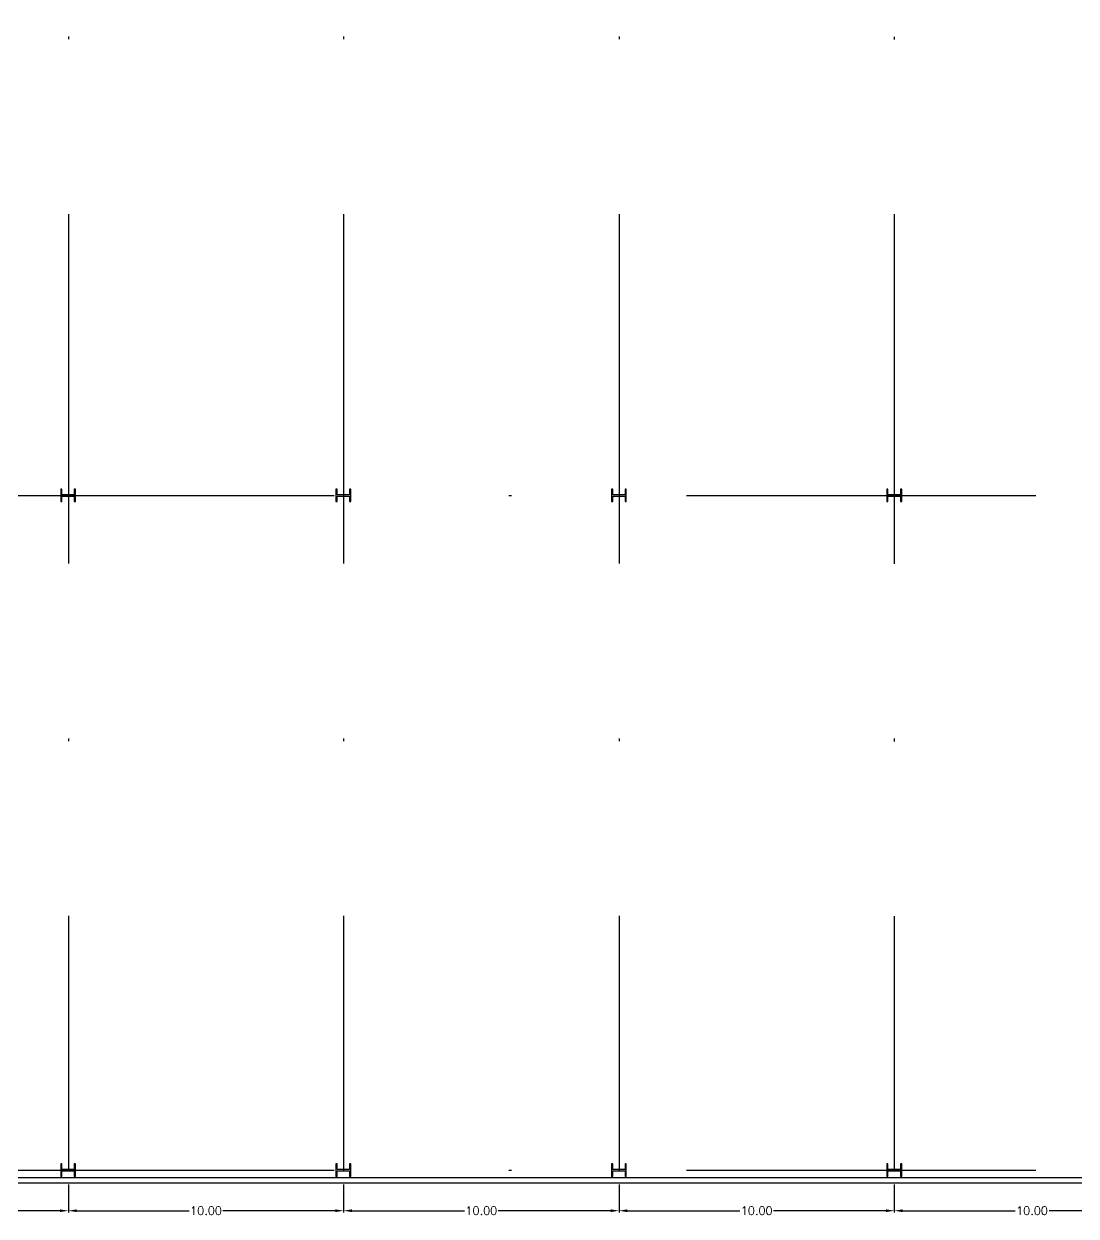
# Model space of a CAD drawing. Header units: millimetres. Extents: x -3 to 3438, y -2371 to 140.
# Drawn here: x 333.01 to 371.24, y 37.23 to 80.55 of the extents above; entities that cross this region are included whole.
import ezdxf

# ---------------------------------------------------------------- set-up
doc = ezdxf.new("R2010")
doc.units = ezdxf.units.MM
doc.linetypes.add('DASHDOT', pattern=[25.4, 12.7, -6.35, 0, -6.35])
doc.layers.get('0').update_dxf_attribs({"color": 3})
for name, color, linetype in [('1- 2', 223, 'Continuous'), ('1- muro de carga', 5, 'Continuous'), ('dim-75', 2, 'Continuous'), ('ejes', 140, 'DASHDOT')]:
    doc.layers.add(name, color=color, linetype=linetype)
doc.styles.add('TEXTOS', font='romans.shx')
doc.dimstyles.new('DIM-75P', dxfattribs={"dimtxt": 0.3, "dimasz": 0.3, "dimexe": 0.0675, "dimexo": 0.0468, "dimgap": 0.0375, "dimtad": 0, "dimtih": 1, "dimtoh": 1, "dimzin": 0, "dimdsep": 46, "dimtxsty": 'TEXTOS', "dimcen": 0.3, "dimclrd": 1, "dimclre": 1, "dimclrt": 2, "dimadec": 0, "dimazin": 0, "dimtfac": 1, "dimtmove": 1, "dimatfit": 3, "dimldrblk": 'flecha', "dimfxl": 0.045, "dimtolj": 1, "dimtzin": 0, "dimlwd": -1, "dimlwe": -1, "dimarcsym": 0})

# ---------------------------------------------------------------- blocks, each defined once
blk = doc.blocks.new('*D19')
at = {"layer": 'Defpoints', "color": 0, "transparency": 16777216}
for p in [(324.62, 38.429), (334.628, 38.429), (334.628, 37.429)]:
    blk.add_point(p, dxfattribs=at)
at = {"layer": 'dim-75', "color": 1, "transparency": 16777216}
for p, q in [((324.62, 38.382), (324.62, 37.361)), ((334.628, 38.382), (334.628, 37.361)), ((324.92, 37.429), (329.008, 37.429)), ((334.328, 37.429), (330.24, 37.429))]:
    blk.add_line(p, q, dxfattribs=at)
for points in [[(324.92, 37.479), (324.92, 37.379), (324.62, 37.429)], [(334.328, 37.479), (334.328, 37.379), (334.628, 37.429)]]:
    blk.add_solid(points, dxfattribs=at)
at = {"layer": 'dim-75', "color": 2, "transparency": 16777216, "insert": (329.624, 37.429), "char_height": 0.3, "attachment_point": 5, "style": 'TEXTOS'}
blk.add_mtext('\\A1;10.00', dxfattribs=at)
blk = doc.blocks.new('flecha')
at = {"ltscale": 6}
for points in [[(-0.02, 0.03), (-0.11, 0.13), (-0.12, 0.05), (-0.12, 0.21)], [(-0.02, -0.03), (-0.11, -0.13), (-0.12, -0.05), (-0.12, -0.21)]]:
    blk.add_hatch(color=256, dxfattribs=at).paths.add_polyline_path(points)
for p, q in [((0.01, -0.02), (-0.14, 0.24)), ((0.01, 0.02), (-0.14, -0.24)), ((-0.13, 0.24), (-0.13, 0.03)), ((-0.13, 0.03), (-0.1, 0.12)), ((0, 0), (-0.1, 0.12)), ((0, 0), (-0.1, -0.12)), ((-0.13, -0.02), (-0.13, -0.24)), ((-0.13, -0.02), (-0.1, -0.12))]:
    blk.add_line(p, q, dxfattribs=at)
for points in [[(-0.02, 0.03), (-0.11, 0.13), (-0.12, 0.05), (-0.12, 0.21)], [(-0.02, -0.03), (-0.11, -0.13), (-0.12, -0.05), (-0.12, -0.21)]]:
    blk.add_lwpolyline(points, close=True, dxfattribs=at)
blk = doc.blocks.new('*D20')
at = {"layer": 'Defpoints', "color": 0, "transparency": 16777216}
for p in [(334.628, 38.429), (344.628, 38.429), (344.628, 37.429)]:
    blk.add_point(p, dxfattribs=at)
at = {"layer": 'dim-75', "color": 1, "transparency": 16777216}
for p, q in [((334.628, 38.382), (334.628, 37.361)), ((344.628, 38.382), (344.628, 37.361)), ((334.928, 37.429), (339.012, 37.429)), ((344.328, 37.429), (340.244, 37.429))]:
    blk.add_line(p, q, dxfattribs=at)
for points in [[(334.928, 37.479), (334.928, 37.379), (334.628, 37.429)], [(344.328, 37.479), (344.328, 37.379), (344.628, 37.429)]]:
    blk.add_solid(points, dxfattribs=at)
at = {"layer": 'dim-75', "color": 2, "transparency": 16777216, "insert": (339.628, 37.429), "char_height": 0.3, "attachment_point": 5, "style": 'TEXTOS'}
blk.add_mtext('\\A1;10.00', dxfattribs=at)
blk = doc.blocks.new('*D21')
at = {"layer": 'Defpoints', "color": 0, "transparency": 16777216}
for p in [(344.628, 38.429), (354.636, 38.429), (354.636, 37.429)]:
    blk.add_point(p, dxfattribs=at)
at = {"layer": 'dim-75', "color": 1, "transparency": 16777216}
for p, q in [((344.628, 38.382), (344.628, 37.361)), ((354.636, 38.382), (354.636, 37.361)), ((344.928, 37.429), (349.016, 37.429)), ((354.336, 37.429), (350.248, 37.429))]:
    blk.add_line(p, q, dxfattribs=at)
for points in [[(344.928, 37.479), (344.928, 37.379), (344.628, 37.429)], [(354.336, 37.479), (354.336, 37.379), (354.636, 37.429)]]:
    blk.add_solid(points, dxfattribs=at)
at = {"layer": 'dim-75', "color": 2, "transparency": 16777216, "insert": (349.632, 37.429), "char_height": 0.3, "attachment_point": 5, "style": 'TEXTOS'}
blk.add_mtext('\\A1;10.00', dxfattribs=at)
blk = doc.blocks.new('*D22')
at = {"layer": 'Defpoints', "color": 0, "transparency": 16777216}
for p in [(354.636, 38.429), (364.636, 38.429), (364.636, 37.429)]:
    blk.add_point(p, dxfattribs=at)
at = {"layer": 'dim-75', "color": 1, "transparency": 16777216}
for p, q in [((354.636, 38.382), (354.636, 37.361)), ((364.636, 38.382), (364.636, 37.361)), ((354.936, 37.429), (359.02, 37.429)), ((364.336, 37.429), (360.252, 37.429))]:
    blk.add_line(p, q, dxfattribs=at)
for points in [[(354.936, 37.479), (354.936, 37.379), (354.636, 37.429)], [(364.336, 37.479), (364.336, 37.379), (364.636, 37.429)]]:
    blk.add_solid(points, dxfattribs=at)
at = {"layer": 'dim-75', "color": 2, "transparency": 16777216, "insert": (359.636, 37.429), "char_height": 0.3, "attachment_point": 5, "style": 'TEXTOS'}
blk.add_mtext('\\A1;10.00', dxfattribs=at)
blk = doc.blocks.new('*D23')
at = {"layer": 'Defpoints', "color": 0, "transparency": 16777216}
for p in [(364.636, 38.429), (374.644, 38.429), (374.644, 37.429)]:
    blk.add_point(p, dxfattribs=at)
at = {"layer": 'dim-75', "color": 1, "transparency": 16777216}
for p, q in [((364.636, 38.382), (364.636, 37.361)), ((374.644, 38.382), (374.644, 37.361)), ((364.936, 37.429), (369.024, 37.429)), ((374.344, 37.429), (370.256, 37.429))]:
    blk.add_line(p, q, dxfattribs=at)
for points in [[(364.936, 37.479), (364.936, 37.379), (364.636, 37.429)], [(374.344, 37.479), (374.344, 37.379), (374.644, 37.429)]]:
    blk.add_solid(points, dxfattribs=at)
at = {"layer": 'dim-75', "color": 2, "transparency": 16777216, "insert": (369.64, 37.429), "char_height": 0.3, "attachment_point": 5, "style": 'TEXTOS'}
blk.add_mtext('\\A1;10.00', dxfattribs=at)

msp = doc.modelspace()

# ---------------------------------------------------------------- linework, layer by layer
at = {"layer": '1- 2', "lineweight": 25}
for points in [[(334.84, 63.44), (334.389, 63.44), (334.389, 63.638), (334.35, 63.638), (334.35, 63.188), (334.389, 63.188), (334.389, 63.393), (334.84, 63.393), (334.84, 63.188), (334.887, 63.188), (334.887, 63.638), (334.84, 63.638), (334.84, 63.44)], [(334.84, 63.44), (334.389, 63.44), (334.389, 63.638), (334.35, 63.638), (334.35, 63.188), (334.389, 63.188), (334.389, 63.393), (334.84, 63.393), (334.84, 63.188), (334.887, 63.188), (334.887, 63.638), (334.84, 63.638), (334.84, 63.44)], [(344.847, 63.44), (344.397, 63.44), (344.397, 63.638), (344.35, 63.638), (344.35, 63.188), (344.397, 63.188), (344.397, 63.393), (344.847, 63.393), (344.847, 63.188), (344.895, 63.188), (344.895, 63.638), (344.847, 63.638), (344.847, 63.44)], [(344.847, 63.44), (344.397, 63.44), (344.397, 63.638), (344.35, 63.638), (344.35, 63.188), (344.397, 63.188), (344.397, 63.393), (344.847, 63.393), (344.847, 63.188), (344.895, 63.188), (344.895, 63.638), (344.847, 63.638), (344.847, 63.44)], [(354.855, 63.44), (354.405, 63.44), (354.405, 63.638), (354.358, 63.638), (354.358, 63.188), (354.405, 63.188), (354.405, 63.393), (354.855, 63.393), (354.855, 63.188), (354.895, 63.188), (354.895, 63.638), (354.855, 63.638), (354.855, 63.44)], [(354.855, 63.44), (354.405, 63.44), (354.405, 63.638), (354.358, 63.638), (354.358, 63.188), (354.405, 63.188), (354.405, 63.393), (354.855, 63.393), (354.855, 63.188), (354.895, 63.188), (354.895, 63.638), (354.855, 63.638), (354.855, 63.44)], [(364.855, 63.44), (364.405, 63.44), (364.405, 63.638), (364.366, 63.638), (364.366, 63.188), (364.405, 63.188), (364.405, 63.393), (364.855, 63.393), (364.855, 63.188), (364.903, 63.188), (364.903, 63.638), (364.855, 63.638), (364.855, 63.44)], [(364.855, 63.44), (364.405, 63.44), (364.405, 63.638), (364.366, 63.638), (364.366, 63.188), (364.405, 63.188), (364.405, 63.393), (364.855, 63.393), (364.855, 63.188), (364.903, 63.188), (364.903, 63.638), (364.855, 63.638), (364.855, 63.44)], [(334.84, 38.93), (334.389, 38.93), (334.389, 39.128), (334.35, 39.128), (334.35, 38.677), (334.389, 38.677), (334.389, 38.883), (334.84, 38.883), (334.84, 38.677), (334.887, 38.677), (334.887, 39.128), (334.84, 39.128), (334.84, 38.93)], [(334.84, 38.93), (334.389, 38.93), (334.389, 39.128), (334.35, 39.128), (334.35, 38.677), (334.389, 38.677), (334.389, 38.883), (334.84, 38.883), (334.84, 38.677), (334.887, 38.677), (334.887, 39.128), (334.84, 39.128), (334.84, 38.93)], [(344.847, 38.93), (344.397, 38.93), (344.397, 39.128), (344.35, 39.128), (344.35, 38.677), (344.397, 38.677), (344.397, 38.883), (344.847, 38.883), (344.847, 38.677), (344.895, 38.677), (344.895, 39.128), (344.847, 39.128), (344.847, 38.93)], [(344.847, 38.93), (344.397, 38.93), (344.397, 39.128), (344.35, 39.128), (344.35, 38.677), (344.397, 38.677), (344.397, 38.883), (344.847, 38.883), (344.847, 38.677), (344.895, 38.677), (344.895, 39.128), (344.847, 39.128), (344.847, 38.93)], [(354.855, 38.93), (354.405, 38.93), (354.405, 39.128), (354.358, 39.128), (354.358, 38.677), (354.405, 38.677), (354.405, 38.883), (354.855, 38.883), (354.855, 38.677), (354.895, 38.677), (354.895, 39.128), (354.855, 39.128), (354.855, 38.93)], [(354.855, 38.93), (354.405, 38.93), (354.405, 39.128), (354.358, 39.128), (354.358, 38.677), (354.405, 38.677), (354.405, 38.883), (354.855, 38.883), (354.855, 38.677), (354.895, 38.677), (354.895, 39.128), (354.855, 39.128), (354.855, 38.93)], [(364.855, 38.93), (364.405, 38.93), (364.405, 39.128), (364.366, 39.128), (364.366, 38.677), (364.405, 38.677), (364.405, 38.883), (364.855, 38.883), (364.855, 38.677), (364.903, 38.677), (364.903, 39.128), (364.855, 39.128), (364.855, 38.93)], [(364.855, 38.93), (364.405, 38.93), (364.405, 39.128), (364.366, 39.128), (364.366, 38.677), (364.405, 38.677), (364.405, 38.883), (364.855, 38.883), (364.855, 38.677), (364.903, 38.677), (364.903, 39.128), (364.855, 39.128), (364.855, 38.93)]]:
    msp.add_lwpolyline(points, dxfattribs=at)
at = {"layer": '1- muro de carga', "lineweight": 25}
msp.add_lwpolyline([(314.089, 38.429), (314.089, 118.429), (455.171, 118.429), (476.656, 38.429)], close=True, dxfattribs=at)
msp.add_lwpolyline([(320.179, 38.626), (314.287, 38.626), (314.287, 118.231), (455.012, 118.231), (476.395, 38.626), (321.38, 38.626)], dxfattribs=at)
at = {"layer": 'ejes'}
for p, q in [((334.628, 124.637), (334.628, 38.902)), ((344.628, 124.637), (344.628, 38.902)), ((354.636, 124.637), (354.636, 38.902)), ((364.636, 124.629), (364.636, 38.902)), ((306.08, 63.413), (476.538, 63.413)), ((306.08, 38.902), (476.538, 38.902))]:
    msp.add_line(p, q, dxfattribs=at)

# ---------------------------------------------------------------- dimensions: what is measured, and where the dimension line sits
at = {"layer": 'dim-75'}
for base, p1, p2, picture, middle in [((334.628, 37.429), (324.62, 38.429), (334.628, 38.429), '*D19', (329.624, 37.429)), ((354.636, 37.429), (344.628, 38.429), (354.636, 38.429), '*D21', (349.632, 37.429)), ((374.644, 37.429), (364.636, 38.429), (374.644, 38.429), '*D23', (369.64, 37.429))]:
    dim = msp.add_linear_dim(base=base, p1=p1, p2=p2, text='10.00', dimstyle='DIM-75P', dxfattribs=at)
    dim.commit()
    dim.dimension.update_dxf_attribs({"geometry": picture, "text_midpoint": middle})
for base, p1, p2, picture, middle in [((344.628, 37.429), (334.628, 38.429), (344.628, 38.429), '*D20', (339.628, 37.429)), ((364.636, 37.429), (354.636, 38.429), (364.636, 38.429), '*D22', (359.636, 37.429))]:
    dim = msp.add_linear_dim(base=base, p1=p1, p2=p2, dimstyle='DIM-75P', dxfattribs=at)
    dim.commit()
    dim.dimension.update_dxf_attribs({"geometry": picture, "text_midpoint": middle})

doc.saveas('drawing.dxf')
